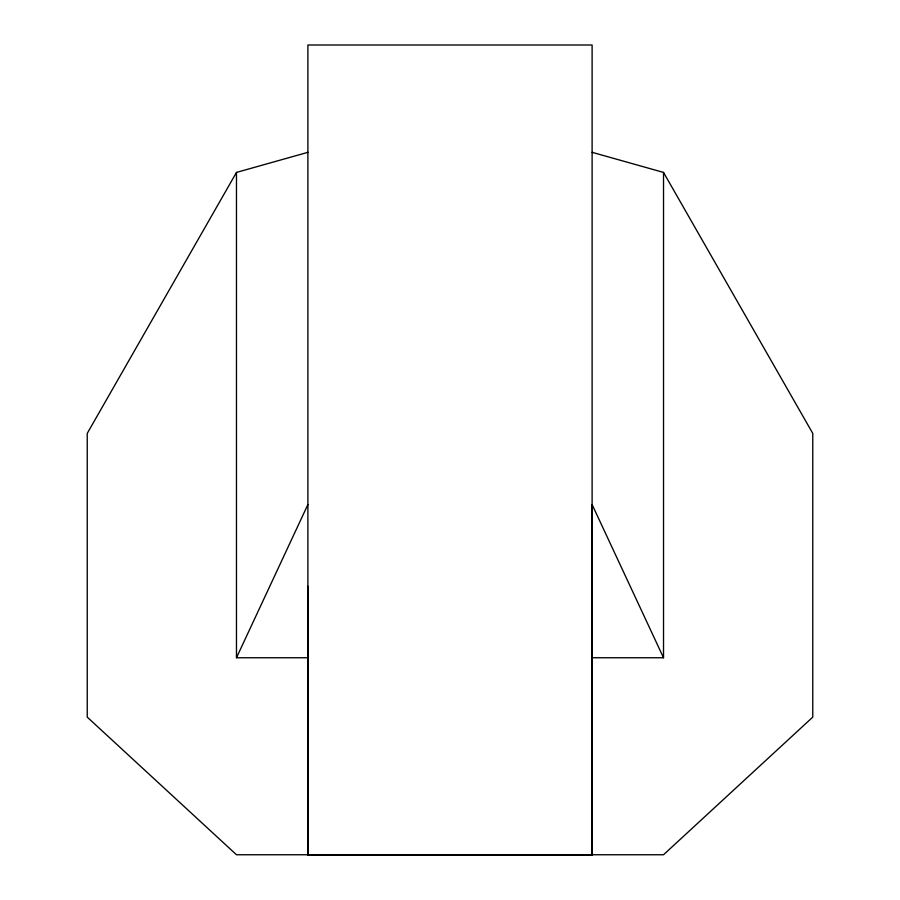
<?xml version="1.0" encoding="UTF-8"?>
<svg xmlns="http://www.w3.org/2000/svg" width="900" height="900" viewBox="0 0 900 900"><rect width="100%" height="100%" fill="white"/><g stroke="black" fill="none" stroke-linecap="round" stroke-linejoin="round"><path stroke-width="1.35" d="M591.885 657.754L663.525 657.754L592.11 504.562L592.11 855L307.89 855L307.89 586.238M663.525 657.754L663.525 172.417L592.11 152.325M308.115 657.754L236.475 657.754L307.89 504.562M307.89 152.325L236.475 172.417L87.233 433.406L87.233 717.12L236.475 854.752L663.525 854.752L812.768 717.12L812.768 433.406L663.525 172.417M592.11 855L592.11 45L307.89 45L307.89 855M236.475 172.417L236.475 657.754"/></g></svg>
